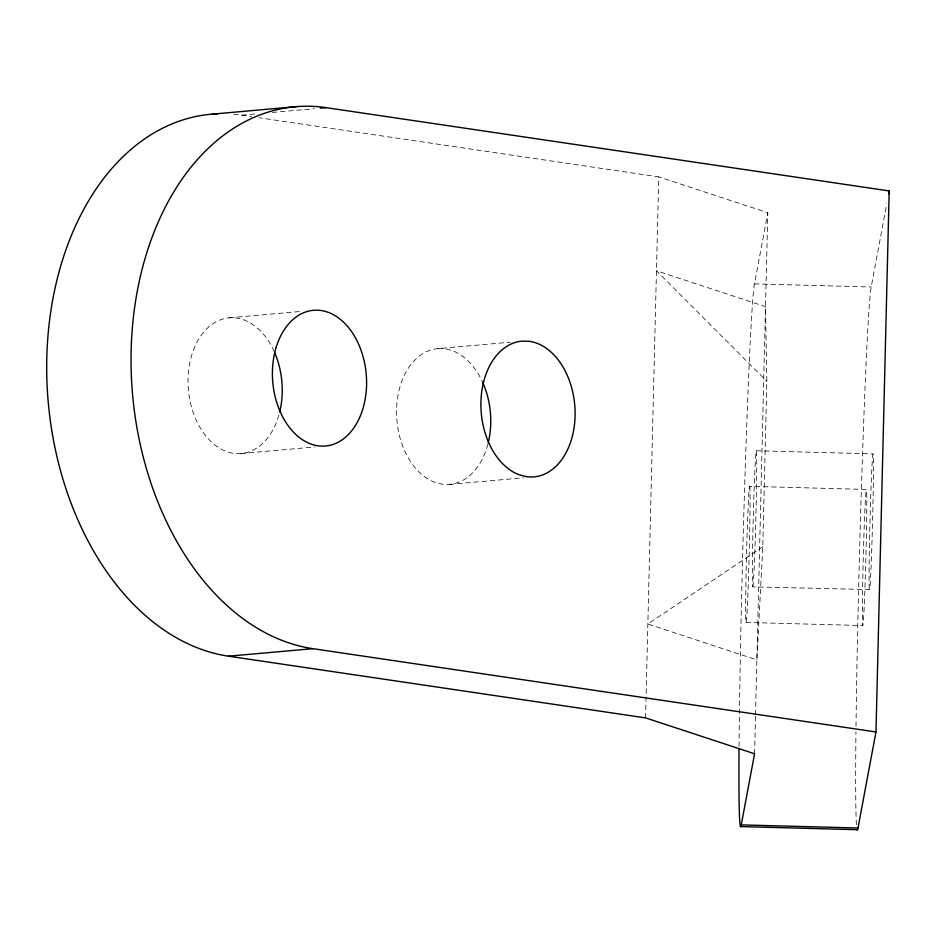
<?xml version="1.0" encoding="UTF-8"?>
<svg xmlns="http://www.w3.org/2000/svg" width="936" height="936" viewBox="0 0 936 936"><rect width="100%" height="100%" fill="white"/><g stroke="black" fill="none" stroke-linecap="round" stroke-linejoin="round"><path stroke-width="0.7" stroke-dasharray="4.68 3.51" d="M645.559 717.889L658.745 176.869L259.061 117.737M754.58 753.761L755.504 716.215M755.539 714.776L767.801 212.741L658.745 176.869M762.782 546.776L647.852 624.019L756.873 659.903L762.782 546.776L766.83 381.338L765.508 306.645L656.452 270.773L766.83 381.338M739.054 746.39A272.505 5.195 -88.5 0 1 745.36 464.771A272.505 5.195 -88.5 0 1 754.486 283.877L767.801 212.741M856.007 726.231A272.505 5.195 -88.5 0 1 862.571 453.352A272.505 5.195 -88.5 0 1 871.205 286.989L886.778 203.849M752.661 586.872L752.883 586.439A68.129 1.299 -88.5 0 0 756.042 510.787A68.129 1.299 -88.5 0 0 756.183 451.187L755.925 453.281A68.129 1.299 -88.5 0 0 753.024 526.851A68.129 1.299 -88.5 0 0 752.661 586.872L869.602 589.563A68.129 1.299 -88.5 0 0 872.761 513.899A68.129 1.299 -88.5 0 0 872.914 454.311L872.656 456.394A68.129 1.299 -88.5 0 0 869.755 529.963A68.129 1.299 -88.5 0 0 869.392 589.984M233.672 114.239A272.505 187.621 84.9 0 1 241.745 115.175L256.288 113.876M272.282 112.449L314.473 108.693M229.402 317.807L300.667 311.442M487.913 444.05A68.129 46.905 84.9 0 1 441.991 484.158L434.643 482.239A68.129 46.905 84.9 0 1 396.56 409.57A68.129 46.905 84.9 0 1 437.908 348.648L510.635 342.155M240.868 453.574L315.046 446.952M449.374 484.415L523.552 477.793M754.486 283.877L871.205 286.989M756.405 450.766L873.124 453.89M749.736 486.334A68.129 1.299 -88.5 0 1 748.004 590.698A68.129 1.299 -88.5 0 1 745.875 586.111A68.129 1.299 -88.5 0 1 749.736 486.334L866.467 489.446A68.129 1.299 -88.5 0 1 864.724 593.822A68.129 1.299 -88.5 0 1 862.594 589.235A68.129 1.299 -88.5 0 1 866.467 489.446M746.004 622.428L862.723 625.552M437.908 348.648L445.29 348.906A68.129 46.905 84.9 0 1 482.707 382.414M241.745 115.175L251.842 116.672M274.189 351.573A68.129 46.905 84.9 0 0 257.985 328.594L251.257 323.528A68.129 46.905 84.9 0 0 188.054 378.717A68.129 46.905 84.9 0 0 248.11 452.158L255.037 449.104A68.129 46.905 84.9 0 0 279.022 414.589M856.452 824.698A272.505 5.195 -88.5 0 1 855.949 731.765"/><path stroke-width="1.4" d="M857.119 829.705A272.505 5.195 -88.5 0 0 857.984 828.009L875.979 731.964L889.2 190.944L326.102 107.652L320.287 108.166M857.984 828.009L741.253 824.885L754.58 753.761L645.559 717.889L228.524 656.194A272.505 187.621 84.9 0 1 46.765 375.254A272.505 187.621 84.9 0 1 217.55 113.841M888.662 193.81L889.2 190.944M212.203 114.157L296.56 106.622M228.524 656.194L312.881 648.671L875.979 731.964M740.399 826.582L857.528 829.694M274.704 352.732A68.129 46.905 84.9 0 1 279.712 411.992M482.707 382.414A68.129 46.905 84.9 0 1 488.218 442.833M312.881 648.671A272.505 187.621 84.9 0 1 131.157 350.298A272.505 187.621 84.9 0 1 326.102 107.652M741.253 824.885A272.505 5.195 -88.5 0 1 739.03 749.128M529.659 341.371L522.265 341.113A68.129 46.905 84.9 0 0 480.917 402.035A68.129 46.905 84.9 0 0 519 474.704L526.348 476.623A68.129 46.905 84.9 0 0 575.09 415.97A68.129 46.905 84.9 0 0 529.659 341.371M276.132 347.42A68.129 46.905 84.9 0 0 325.225 446.039A68.129 46.905 84.9 0 0 357.119 341.008A68.129 46.905 84.9 0 0 276.132 347.42"/></g></svg>
